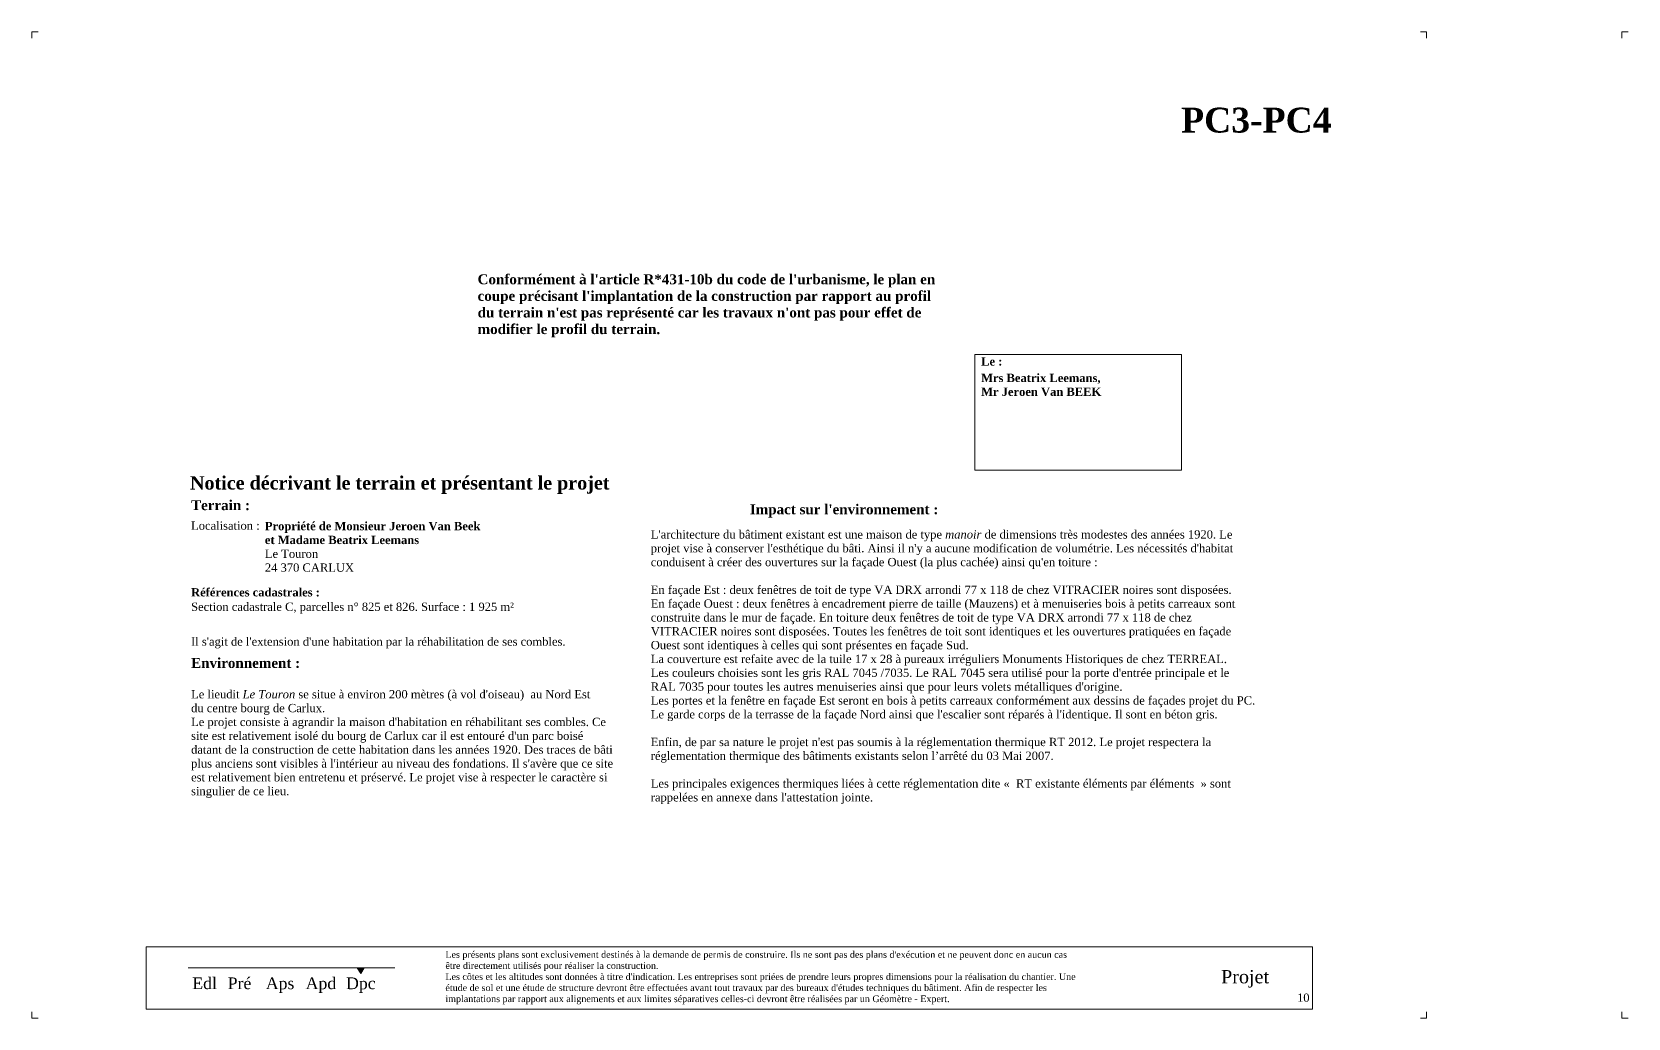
# Model space of a CAD drawing. Header units: millimetres. Extents: x -17502 to -16646, y 1856 to 2034.
# Drawn here: x -17023.63 to -16975.56, y 1855.92 to 1885.62 of the extents above; entities that cross this region are included whole.
import ezdxf

# ---------------------------------------------------------------- set-up
doc = ezdxf.new("R2010")
doc.units = ezdxf.units.MM
doc.layers.get('0').update_dxf_attribs({"lineweight": 9})
doc.layers.get('Defpoints').update_dxf_attribs({"lineweight": 9})
doc.styles.get("Standard").update_dxf_attribs({"font": 'times.ttf'})

msp = doc.modelspace()

# ---------------------------------------------------------------- hatches: boundary and pattern name
at = {"lineweight": 9}
msp.add_hatch(color=5, dxfattribs=at).paths.add_polyline_path([(-17013.828, 1857.44), (-17013.62, 1857.44), (-17013.724, 1857.263)])

# ---------------------------------------------------------------- linework, layer by layer
for points in [[(-16995.228, 1875.912), (-16989.004, 1875.912), (-16989.004, 1872.423), (-16995.228, 1872.423)], [(-17020.192, 1858.074), (-16985.064, 1858.074), (-16985.064, 1856.197), (-17020.192, 1856.197)]]:
    msp.add_lwpolyline(points, close=True, dxfattribs=at)
at = {"color": 5, "lineweight": 9}
msp.add_lwpolyline([(-17018.92, 1857.44), (-17012.699, 1857.44)], dxfattribs=at)
msp.add_lwpolyline([(-17013.828, 1857.44), (-17013.62, 1857.44), (-17013.724, 1857.263), (-17013.828, 1857.44)], close=True, dxfattribs=at)
at = {"layer": 'Defpoints', "lineweight": 9}
for points in [[(-17023.628, 1885.438), (-17023.628, 1885.625), (-17023.442, 1885.625)], [(-16981.814, 1885.625), (-16981.628, 1885.625), (-16981.628, 1885.438)], [(-16975.744, 1885.438), (-16975.744, 1885.625), (-16975.558, 1885.625)], [(-17023.442, 1855.925), (-17023.628, 1855.925), (-17023.628, 1856.111)], [(-16981.628, 1856.111), (-16981.628, 1855.925), (-16981.814, 1855.925)], [(-16975.558, 1855.925), (-16975.744, 1855.925), (-16975.744, 1856.111)]]:
    msp.add_lwpolyline(points, dxfattribs=at)
for p in [(-17023.628, 1885.625), (-16981.628, 1885.625), (-16981.628, 1885.625), (-16975.744, 1885.625), (-17023.628, 1855.925), (-17023.628, 1855.925), (-17023.628, 1855.925), (-17023.628, 1855.925), (-16981.628, 1855.925), (-16981.628, 1855.925), (-16981.628, 1855.925), (-16975.744, 1855.925), (-16975.744, 1855.925), (-16975.744, 1855.925), (-16975.744, 1855.925)]:
    msp.add_point(p, dxfattribs=at)

# ---------------------------------------------------------------- texts
at = {"color": 5, "lineweight": 9, "insert": (-16989.018, 1883.344), "char_height": 0.75, "width": 38.0193, "attachment_point": 1}
msp.add_mtext('{\\fTimes New Roman|b1|i0|c0|p18;PC3-PC4}', dxfattribs=at)
at = {"lineweight": 9, "attachment_point": 1}
for s, insert, char_height, width in [("{\\fTimes New Roman|b1|i0|c0|p18;Conformément à l'article R*431-10b du code de l'urbanisme, le plan en coupe précisant l'implantation de la construction par rapport au profil du terrain n'est pas représenté car les travaux n'ont pas pour effet de modifier le profil du terrain.}", (-17010.206, 1878.325), 0.3, 13.99667), ('{\\fTimes New Roman|b1|i0|c0|p18;Le : }', (-16995.041, 1875.826), 0.25, 12.6731), ('{\\fTimes New Roman|b1|i0|c0|p18;Mrs Beatrix Leemans, \\PMr Jeroen Van BEEK}', (-16995.041, 1875.33), 0.25, 12.6731), ('{\\fTimes New Roman|b1|i0|c0|p18;Notice décrivant le terrain et présentant le projet}', (-17018.867, 1872.243), 0.4, 13.56266), ('{\\fTimes New Roman|b1|i0|c0|p18;Terrain :}', (-17018.835, 1871.522), 0.3, 12.6731), ("{\\fTimes New Roman|b1|i0|c0|p18;Impact sur l'environnement :}", (-17002.007, 1871.397), 0.3, 12.6731), ('{\\fTimes New Roman|b0|i0|c0|p18;Localisation :}', (-17018.835, 1870.881), 0.25, 12.6731), ('{\\fTimes New Roman|b1|i0|c0|p18;Propriété de Monsieur Jeroen Van Beek \\Pet Madame Beatrix Leemans}\\PLe Touron\\P24 370 CARLUX', (-17016.612, 1870.867), 0.25, 12.6731), ("L'architecture du bâtiment existant est une maison de type {\\fTimes New Roman|b0|i1|c0|p18;manoir} de dimensions très modestes des années 1920. Le projet vise à conserver l'esthétique du bâti. Ainsi il n'y a aucune modification de volumétrie. Les nécessités d'habitat conduisent à créer des ouvertures sur la façade Ouest (la plus cachée) ainsi qu'en toiture :\\P\\PEn façade Est : deux fenêtres de toit de type VA DRX arrondi 77 x 118 de chez VITRACIER noires sont disposées.\\PEn façade Ouest : deux fenêtres à encadrement pierre de taille (Mauzens) et à menuiseries bois à petits carreaux sont construite dans le mur de façade. En toiture deux fenêtres de toit de type VA DRX arrondi 77 x 118 de chez VITRACIER noires sont disposées. Toutes les fenêtres de toit sont identiques et les ouvertures pratiquées en façade Ouest sont identiques à celles qui sont présentes en façade Sud.\\PLa couverture est refaite avec de la tuile 17 x 28 à pureaux irréguliers Monuments Historiques de chez TERREAL.\\PLes couleurs choisies sont les gris RAL 7045 /7035. Le RAL 7045 sera utilisé pour la porte d'entrée principale et le RAL 7035 pour toutes les autres menuiseries ainsi que pour leurs volets métalliques d'origine.\\PLes portes et la fenêtre en façade Est seront en bois à petits carreaux conformément aux dessins de façades projet du PC.\\PLe garde corps de la terrasse de la façade Nord ainsi que l'escalier sont réparés à l'identique. Il sont en béton gris.\\P\\PEnfin, de par sa nature le projet n'est pas soumis à la réglementation thermique RT 2012. Le projet respectera la \\Préglementation thermique des bâtiments existants selon l’arrêté du 03 Mai 2007.\\P\\PLes principales exigences thermiques liées à cette réglementation dite «\\~ RT existante éléments par éléments\\~ » sont \\Prappelées en annexe dans l'attestation jointe.\\P", (-17004.99, 1870.617), 0.25, 17.65962), ('{\\fTimes New Roman|b1|i0|c0|p18;Références cadastrales :}', (-17018.835, 1868.874), 0.25, 12.6731), ('Section cadastrale C, parcelles n° 825 et 826. Surface : 1 925 m²', (-17018.835, 1868.437), 0.25, 12.6731), ("Il s'agit de l'extension d'une habitation par la réhabilitation de ses combles.", (-17018.835, 1867.39), 0.25, 12.6731), ('{\\fTimes New Roman|b1|i0|c0|p18;Environnement :}', (-17018.834, 1866.769), 0.3, 12.6731), ("Le lieudit {\\fTimes New Roman|b0|i1|c0|p18;Le Touron} se situe à environ 200 mètres (à vol d'oiseau)  au Nord Est \\Pdu centre bourg de Carlux. \\PLe projet consiste à agrandir la maison d'habitation en réhabilitant ses combles. Ce site est relativement isolé du bourg de Carlux car il est entouré d'un parc boisé datant de la construction de cette habitation dans les années 1920. Des traces de bâti plus anciens sont visibles à l'intérieur au niveau des fondations. Il s'avère que ce site est relativement bien entretenu et préservé. Le projet vise à respecter le caractère si singulier de ce lieu.", (-17018.834, 1865.803), 0.25, 12.6731), ("{\\fTimes New Roman|b0|i0|c0|p18;Les présents plans sont exclusivement destinés à la demande de permis de construire. Ils ne sont pas des plans d'exécution et ne peuvent donc en aucun cas être directement utilisés pour réaliser la construction.\\PLes côtes et les altitudes sont données à titre d'indication. Les entreprises sont priées de prendre leurs propres dimensions pour la réalisation du chantier. Une étude de sol et une étude de structure devront être effectuées avant tout travaux par des bureaux d'études techniques du bâtiment. Afin de respecter les implantations par rapport aux alignements et aux limites séparatives celles-ci devront être réalisées par un Géomètre - Expert. }", (-17011.175, 1857.939), 0.2, 19.06449), ('Edl', (-17018.798, 1857.149), 0.3535, 1.3673), ('Pré', (-17017.732, 1857.149), 0.3535, 1.3673), ('Aps', (-17016.584, 1857.149), 0.3535, 1.3673), ('Apd', (-17015.384, 1857.149), 0.3535, 1.3673), ('Projet', (-16987.813, 1857.371), 0.4, 21.0239), ('10', (-16985.525, 1856.663), 0.2475, 2.42095)]:
    msp.add_mtext(s, dxfattribs=dict(at, insert=insert, char_height=char_height, width=width))
at = {"color": 16, "lineweight": 9, "insert": (-17014.167, 1857.149), "char_height": 0.3535, "width": 1.3673, "attachment_point": 1}
msp.add_mtext('{\\C1;Dpc}', dxfattribs=at)

doc.saveas('drawing.dxf')
